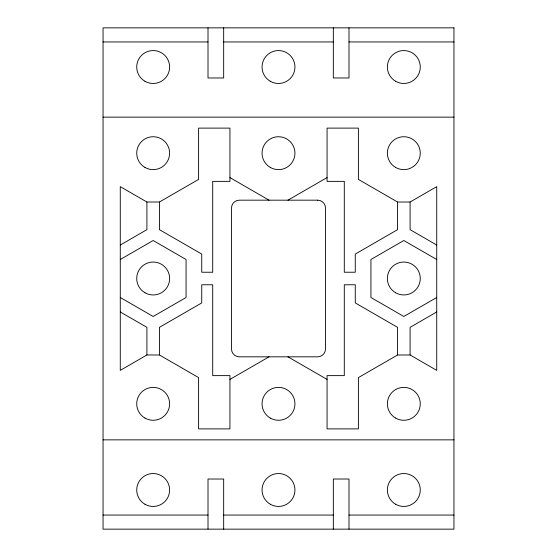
<?xml version="1.0" encoding="UTF-8"?>
<svg xmlns="http://www.w3.org/2000/svg" width="557" height="557" viewBox="0 0 557 557"><rect width="100%" height="100%" fill="white"/><g stroke="black" fill="none" stroke-linecap="round" stroke-linejoin="round"><path stroke-width="0.84" d="M159.441 202.017L198.605 179.403L198.605 128.11L229.937 128.11L229.937 181.373L212.704 181.373L212.704 272.234L201.738 272.234L201.738 254.083L159.441 229.658L159.441 202.017L146.909 202.017L120.277 186.637L120.277 370.363L146.909 354.983L159.441 354.983L198.605 377.597L198.605 428.89L229.937 428.89L229.937 375.627L212.704 375.627L212.704 284.766L201.738 284.766L201.738 302.917L159.441 327.342L159.441 354.983M120.277 245.038L146.909 229.658L146.909 202.017M120.277 259.506L153.175 240.513L186.073 259.506L186.073 297.494L153.175 316.487L120.277 297.494M287.962 200.172L327.063 177.592M397.559 202.017L397.559 229.658L355.262 254.083L355.262 272.234L344.296 272.234L344.296 181.373L327.063 181.373L327.063 128.11L358.395 128.11L358.395 179.403L397.559 202.017L410.091 202.017L436.723 186.637L436.723 370.363L410.091 354.983L397.559 354.983L358.395 377.597L358.395 428.89L327.063 428.89L327.063 375.627L344.296 375.627L344.296 284.766L355.262 284.766L355.262 302.917L397.559 327.342L397.559 354.983M229.937 379.408L269.038 356.828M436.723 297.494L403.825 316.487L370.927 297.494L370.927 259.506L403.825 240.513L436.723 259.506M436.723 311.962L410.091 327.342L410.091 354.983M103.045 41.949L208.005 41.949M223.67 41.949L333.33 41.949M348.995 41.949L453.955 41.949M103.045 117.144L453.955 117.144M103.045 439.856L453.955 439.856M103.045 515.051L208.005 515.051M223.67 515.051L333.33 515.051M348.995 515.051L453.955 515.051M436.723 245.038L410.091 229.658L410.091 202.017M229.937 177.592L269.038 200.172M287.962 356.828L327.063 379.408M120.277 311.962L146.909 327.342L146.909 354.983M348.995 27.85L348.995 77.98L333.33 77.98L333.33 27.85M348.995 529.15L348.995 479.02L333.33 479.02L333.33 529.15M223.67 27.85L223.67 77.98L208.005 77.98L208.005 27.85M223.67 529.15L223.67 479.02L208.005 479.02L208.005 529.15M453.955 27.85L103.045 27.85L103.045 529.15L453.955 529.15L453.955 27.85M317.664 200.172L239.336 200.172A7.833 7.833 0 0 0 231.503 208.005L231.503 348.995A7.833 7.833 0 0 0 239.336 356.828L317.664 356.828A7.833 7.833 0 0 0 325.497 348.995L325.497 208.005A7.833 7.833 0 0 0 317.664 200.172M144.952 418.07A16.445 16.445 0 0 0 169.62 403.825A16.445 16.445 0 0 0 144.952 389.58A16.445 16.445 0 0 0 144.952 418.07M270.277 418.07A16.445 16.445 0 0 0 294.945 403.825A16.445 16.445 0 0 0 270.277 389.58A16.445 16.445 0 0 0 270.277 418.07M395.602 418.07A16.445 16.445 0 0 0 420.27 403.825A16.445 16.445 0 0 0 395.602 389.58A16.445 16.445 0 0 0 395.602 418.07M144.952 292.745A16.445 16.445 0 0 0 169.627 278.5A16.445 16.445 0 0 0 144.952 264.255A16.445 16.445 0 0 0 144.952 292.745M395.602 292.745A16.445 16.445 0 0 0 420.27 278.5A16.445 16.445 0 0 0 395.602 264.255A16.445 16.445 0 0 0 395.602 292.745M144.952 167.42A16.445 16.445 0 0 0 169.62 153.175A16.445 16.445 0 0 0 144.952 138.93A16.445 16.445 0 0 0 144.952 167.42M270.277 167.42A16.445 16.445 0 0 0 294.945 153.175A16.445 16.445 0 0 0 270.277 138.93A16.445 16.445 0 0 0 270.277 167.42M395.602 167.42A16.445 16.445 0 0 0 420.27 153.175A16.445 16.445 0 0 0 395.602 138.93A16.445 16.445 0 0 0 395.602 167.42M144.952 81.259A16.445 16.445 0 0 0 169.627 67.014A16.445 16.445 0 0 0 144.952 52.769A16.445 16.445 0 0 0 144.952 81.259M395.602 81.259A16.445 16.445 0 0 0 420.27 67.014A16.445 16.445 0 0 0 395.602 52.769A16.445 16.445 0 0 0 395.602 81.259M270.277 81.259A16.445 16.445 0 0 0 294.945 67.014A16.445 16.445 0 0 0 270.277 52.769A16.445 16.445 0 0 0 270.277 81.259M270.277 504.231A16.445 16.445 0 0 0 294.945 489.986A16.445 16.445 0 0 0 270.277 475.741A16.445 16.445 0 0 0 270.277 504.231M144.952 504.231A16.445 16.445 0 0 0 169.62 489.986A16.445 16.445 0 0 0 144.952 475.741A16.445 16.445 0 0 0 144.952 504.231M395.602 504.231A16.445 16.445 0 0 0 420.27 489.986A16.445 16.445 0 0 0 395.602 475.741A16.445 16.445 0 0 0 395.602 504.231"/></g></svg>
